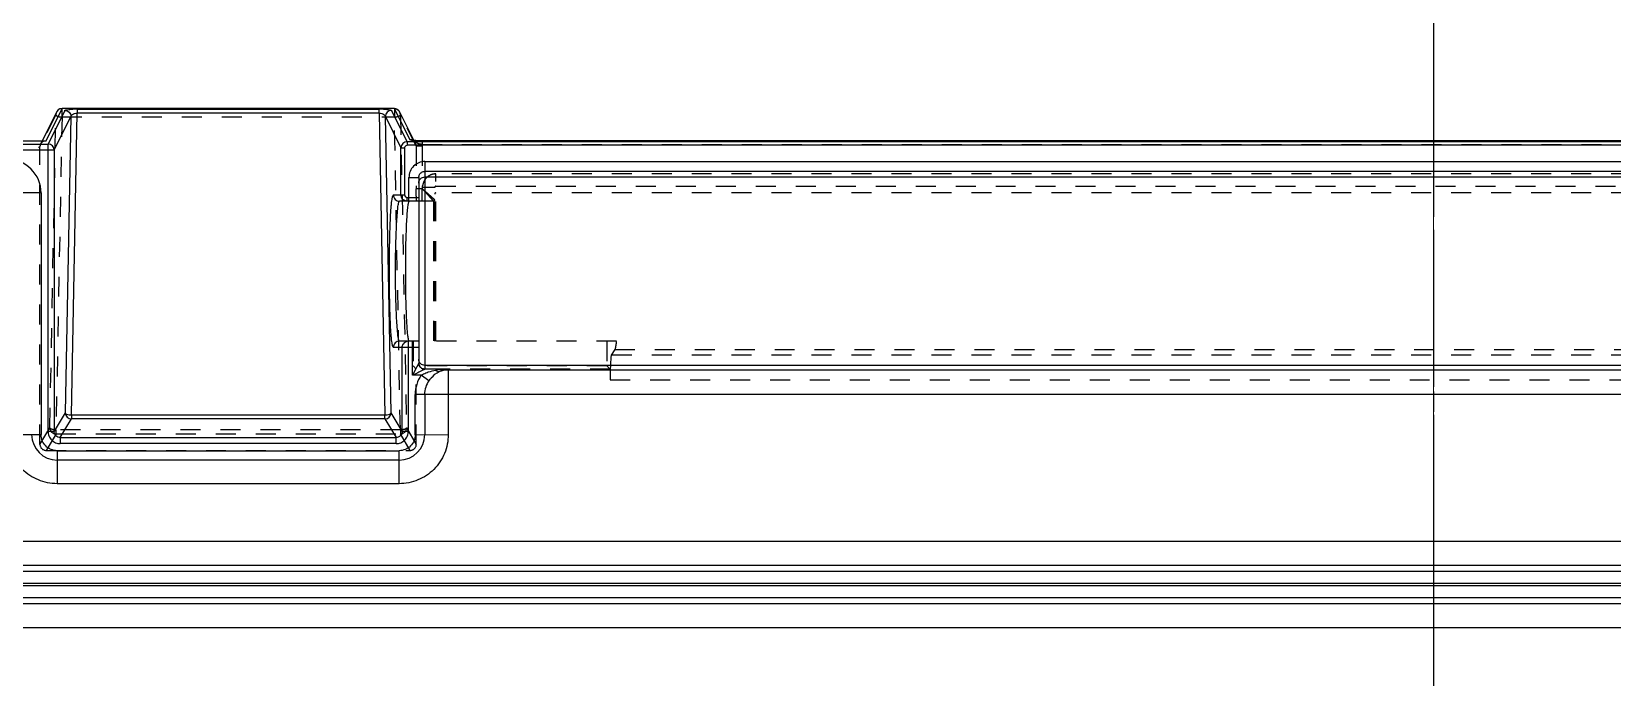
# Model space of a CAD drawing. Header units: millimetres. Extents: x 1572 to 4063, y -10865 to -3081.
# Drawn here: x 2501.2 to 2630.3, y -3644.3 to -3591.5 of the extents above; entities that cross this region are included whole.
import ezdxf

# ---------------------------------------------------------------- set-up
doc = ezdxf.new("R2010")
doc.units = ezdxf.units.MM
doc.header["$LTSCALE"] = 16.335
doc.linetypes.add('CENTER', pattern=[0.6, 0.375, -0.075, 0.075, -0.075])
doc.linetypes.add('HIDDEN', pattern=[0.2, 0.1, -0.1])
doc.layers.get('0').update_dxf_attribs({"linetype": 'CONTINUOUS'})
doc.layers.add('center', color=1, linetype='CENTER', lineweight=9)
doc.layers.add('moldbase', color=7, linetype='CONTINUOUS', lineweight=20)
doc.layers.add('DEFAULT_2', color=8, linetype='HIDDEN')

# ---------------------------------------------------------------- blocks, each defined once
blk = doc.blocks.new('256')
at = {"color": 7, "linetype": 'Continuous'}
for p, q in [((2524.11, -3169.8), (2800.49, -3169.8)), ((2800.49, -3171.8), (2524.11, -3171.8)), ((2524.11, -3172.26), (2800.49, -3172.26)), ((2800.49, -3173.26), (2524.11, -3173.26)), ((2524.11, -3173.43), (2800.49, -3173.43)), ((2800.49, -3174.43), (2524.11, -3174.43)), ((2524.11, -3174.9), (2800.49, -3174.9)), ((2800.49, -3176.9), (2524.11, -3176.9)), ((2746.82, -3181.59), (2774.77, -3181.59)), ((2746.82, -3181.59), (2746.82, -3184.29)), ((2774.77, -3184.29), (2774.77, -3181.59)), ((2746.82, -3183.52), (2774.77, -3183.52)), ((2774.77, -3184.29), (2746.82, -3184.29)), ((2747.07, -3184.87), (2774.51, -3184.87)), ((2747.07, -3184.87), (2747.07, -3185.37)), ((2774.51, -3185.37), (2747.07, -3185.37)), ((2747.98, -3186.89), (2747.07, -3185.37)), ((2774.51, -3185.37), (2773.6, -3186.89)), ((2774.51, -3185.37), (2774.51, -3184.87)), ((2745.5, -3185.6), (2742.81, -3185.61)), ((2742.81, -3190.9), (2742.81, -3185.61)), ((2744.73, -3188.9), (2744.73, -3185.6)), ((2745.5, -3185.6), (2745.5, -3188.9)), ((2746.57, -3185.88), (2746.07, -3185.88)), ((2746.07, -3193.25), (2746.07, -3185.88)), ((2746.57, -3185.88), (2747.48, -3187.39)), ((2746.57, -3185.88), (2746.57, -3192.74)), ((2774.11, -3187.39), (2775.01, -3185.88)), ((2775.51, -3185.88), (2775.01, -3185.88)), ((2775.01, -3208.87), (2775.01, -3185.88)), ((2775.51, -3185.88), (2775.51, -3209.37)), ((2778.78, -3185.61), (2776.08, -3185.61)), ((2776.08, -3205.39), (2776.08, -3185.61)), ((2747.48, -3187.39), (2747.94, -3211.62)), ((2747.98, -3186.89), (2773.6, -3186.89)), ((2747.98, -3186.89), (2747.98, -3187.22)), ((2773.6, -3187.22), (2747.98, -3187.22)), ((2748.45, -3211.9), (2747.98, -3187.22)), ((2773.6, -3187.22), (2773.13, -3211.9)), ((2773.6, -3187.22), (2773.6, -3186.89)), ((2773.64, -3211.62), (2774.11, -3187.39)), ((2579.1, -3188.9), (2745.5, -3188.9)), ((2744.38, -3190.01), (2745.01, -3190.46)), ((2745.01, -3190.46), (2745.72, -3190.46)), ((2745.37, -3191.15), (2745.72, -3190.46)), ((2745.72, -3190.46), (2745.72, -3193.25)), ((2579.89, -3191.27), (2744.71, -3191.27)), ((2742.81, -3190.9), (2581.8, -3190.9)), ((2742.81, -3190.9), (2742.84, -3190.96)), ((2742.84, -3190.96), (2744.72, -3190.96)), ((2744.71, -3207.95), (2744.71, -3190.96)), ((2745.21, -3206.63), (2745.21, -3191.47)), ((2745.22, -3191.46), (2745.25, -3191.39)), ((2745.25, -3191.39), (2745.37, -3191.15)), ((2745.21, -3192.74), (2747.29, -3192.74)), ((2745.21, -3193.25), (2746.79, -3193.25)), ((2745.31, -3204.7), (2746.79, -3204.7)), ((2746.02, -3204.7), (2746.02, -3206.63)), ((2746.17, -3204.7), (2746.17, -3205)), ((2746.17, -3205), (2745.21, -3205)), ((2747.29, -3205.21), (2746.37, -3205.21)), ((2746.37, -3209.07), (2746.37, -3205.21)), ((2746.67, -3205.21), (2746.67, -3209.07)), ((2776.08, -3205.39), (2778.78, -3205.39)), ((2744.71, -3206.68), (2579.89, -3206.68)), ((2579.89, -3207.14), (2744.71, -3207.14)), ((2746.02, -3206.63), (2745.21, -3206.63)), ((2744.71, -3207.95), (2579.89, -3207.95)), ((2578.44, -3209.27), (2746.17, -3209.27)), ((2746.17, -3209.57), (2578.44, -3209.57)), ((2579.66, -3209.64), (2744.95, -3209.64)), ((2744.95, -3209.64), (2745.14, -3209.64)), ((2744.95, -3209.64), (2744.95, -3209.64)), ((2745.14, -3209.64), (2745.46, -3209.66)), ((2745.46, -3209.66), (2745.69, -3209.69)), ((2745.61, -3209.68), (2746.76, -3211.99)), ((2745.69, -3209.69), (2745.85, -3209.72)), ((2745.84, -3209.72), (2745.85, -3209.72)), ((2745.85, -3209.72), (2745.95, -3209.73)), ((2747.21, -3212.26), (2745.95, -3209.73)), ((2746.17, -3209.57), (2746.17, -3209.27)), ((2746.17, -3209.57), (2747.44, -3212.12)), ((2746.67, -3209.07), (2746.37, -3209.07)), ((2747.94, -3211.62), (2746.67, -3209.07)), ((2775.01, -3208.87), (2773.64, -3211.62)), ((2774.15, -3212.12), (2775.51, -3209.37)), ((2775.69, -3209.62), (2774.37, -3212.26)), ((2774.82, -3211.99), (2776, -3209.62)), ((2775.01, -3208.87), (2779.44, -3208.87)), ((2779.44, -3209.37), (2775.51, -3209.37)), ((2775.69, -3209.62), (2779.56, -3209.62)), ((2775.69, -3209.62), (2775.74, -3209.62)), ((2747.21, -3212.26), (2747.21, -3212.27)), ((2747.21, -3212.27), (2774.37, -3212.27)), ((2748.45, -3211.9), (2773.13, -3211.9)), ((2748.45, -3211.9), (2748.45, -3212.23)), ((2773.13, -3212.23), (2748.45, -3212.23)), ((2773.13, -3212.23), (2773.13, -3211.9)), ((2774.37, -3212.27), (2774.37, -3212.26))]:
    blk.add_line(p, q, dxfattribs=at)
for centre, radius, start, end in [((2746.82, -3185.61), 2.09, 90.0328, 179.9665), ((2774.76, -3185.61), 2.09, 0.0328, 89.9665), ((2747.98, -3187.39), 0.502, 90.278, 179.6971), ((2773.6, -3187.39), 0.502, 0.3025, 89.722), ((2742.81, -3188.9), 1.93, 324.7283, 0), ((2742.81, -3188.9), 2.7, 324.7283, 0.0006), ((2744.67, -3191.48), 0.544, 22.5178, 28.5518), ((2746.07, -3192.74), 0.501, 270.0033, 326.8216), ((2746.17, -3205.21), 0.201, 0.0568, 90.0454), ((2746.17, -3205.21), 0.496, 0.0598, 9.0581), ((2778.78, -3205.39), 2.7, 179.9999, 271.6653), ((2745.28, -3212.58), 2.93, 78.5127, 80.9934), ((2745.95, -3209.23), 0.502, 258.0088, 269.6618), ((2745.33, -3212.29), 2.63, 76.4217, 78.4455), ((2746.17, -3209.06), 0.503, 270.159, 359.794), ((2775.51, -3208.87), 0.501, 180.37, 269.6722), ((2747.21, -3211.76), 0.499, 206.5699, 225.0602), ((2747.21, -3211.76), 0.505, 255.1509, 270.2766), ((2748.45, -3203.84), 8.39, 267.6047, 270.0019), ((2773.14, -3204.07), 8.16, 269.9626, 272.3785), ((2774.38, -3211.77), 0.496, 269.6258, 344.9727)]:
    blk.add_arc(centre, radius, start, end, dxfattribs=at)
for points, knots in [([(2742.81, -3185.61), (2742.81, -3185.08), (2743.01, -3184.03), (2743.91, -3182.69), (2745.24, -3181.8), (2746.3, -3181.59), (2746.82, -3181.59)], [0, 0, 0, 0, 0.250011, 0.499995, 0.749985, 1, 1, 1, 1]), ([(2774.77, -3181.59), (2775.29, -3181.59), (2776.34, -3181.8), (2777.68, -3182.69), (2778.57, -3184.03), (2778.78, -3185.08), (2778.78, -3185.61)], [0, 0, 0, 0, 0.250011, 0.499995, 0.749985, 1, 1, 1, 1]), ([(2745.5, -3185.6), (2745.5, -3185.27), (2745.78, -3184.57), (2746.48, -3184.29), (2746.82, -3184.29)], [0, 0, 0, 0, 0.499938, 1, 1, 1, 1]), ([(2747.07, -3184.87), (2746.94, -3184.87), (2746.68, -3184.92), (2746.35, -3185.15), (2746.12, -3185.48), (2746.07, -3185.75), (2746.07, -3185.88)], [0, 0, 0, 0, 0.249903, 0.499818, 0.749974, 1, 1, 1, 1]), ([(2746.57, -3185.88), (2746.57, -3185.75), (2746.68, -3185.48), (2746.95, -3185.37), (2747.07, -3185.37)], [0, 0, 0, 0, 0.500479, 1, 1, 1, 1]), ([(2775.51, -3185.88), (2775.51, -3185.75), (2775.46, -3185.48), (2775.24, -3185.15), (2774.91, -3184.92), (2774.64, -3184.87), (2774.51, -3184.87)], [0, 0, 0, 0, 0.250016, 0.500021, 0.75002, 1, 1, 1, 1]), ([(2774.51, -3185.37), (2774.64, -3185.37), (2774.91, -3185.48), (2775.01, -3185.75), (2775.01, -3185.88)], [0, 0, 0, 0, 0.498913, 1, 1, 1, 1]), ([(2774.77, -3184.29), (2775.1, -3184.29), (2775.8, -3184.57), (2776.08, -3185.27), (2776.08, -3185.61)], [0, 0, 0, 0, 0.499938, 1, 1, 1, 1]), ([(2747.81, -3187.23), (2747.73, -3187.24), (2747.61, -3187.26), (2747.49, -3187.34), (2747.48, -3187.39)], [0, 0, 0, 0, 0.638764, 1, 1, 1, 1]), ([(2774.11, -3187.39), (2774.1, -3187.34), (2773.97, -3187.26), (2773.86, -3187.24), (2773.78, -3187.23)], [0, 0, 0, 0, 0.361236, 1, 1, 1, 1]), ([(2744.38, -3190.01), (2744.32, -3190.09), (2744.09, -3190.39), (2743.79, -3190.64), (2743.54, -3190.76)], [0, 0, 0, 0, 0.27044, 1, 1, 1, 1]), ([(2743.84, -3190.86), (2744.04, -3190.82), (2744.31, -3190.75), (2744.57, -3190.66), (2744.63, -3190.63)], [0, 0, 0, 0, 0.747875, 1, 1, 1, 1]), ([(2744.72, -3190.96), (2744.78, -3190.93), (2745.11, -3190.76), (2745.44, -3190.59), (2745.72, -3190.46)], [0, 0, 0, 0, 0.175754, 1, 1, 1, 1]), ([(2742.84, -3190.96), (2742.9, -3190.95), (2743.14, -3190.92), (2743.38, -3190.84), (2743.54, -3190.76)], [0, 0, 0, 0, 0.242542, 1, 1, 1, 1]), ([(2743.54, -3190.76), (2743.57, -3190.75), (2743.67, -3190.75), (2743.77, -3190.81), (2743.84, -3190.86)], [0, 0, 0, 0, 0.209748, 1, 1, 1, 1]), ([(2745.21, -3191.47), (2745.21, -3191.34), (2745.11, -3191.07), (2744.84, -3190.96), (2744.71, -3190.96)], [0, 0, 0, 0, 0.499324, 1, 1, 1, 1]), ([(2744.71, -3191.27), (2744.84, -3191.27), (2745.11, -3191.37), (2745.21, -3191.64), (2745.21, -3191.77)], [0, 0, 0, 0, 0.500674, 1, 1, 1, 1]), ([(2744.72, -3190.96), (2744.8, -3190.96), (2744.93, -3191), (2745.08, -3191.1), (2745.13, -3191.18), (2745.15, -3191.22)], [0, 0, 0, 0, 0.485816, 0.743019, 1, 1, 1, 1]), ([(2745.18, -3191.27), (2745.18, -3191.28), (2745.21, -3191.34), (2745.22, -3191.41), (2745.22, -3191.46)], [0, 0, 0, 0, 0.261116, 1, 1, 1, 1]), ([(2745.98, -3193.25), (2745.99, -3193.25), (2746.01, -3193.26), (2746.04, -3193.33), (2746.05, -3193.39), (2746.06, -3193.44)], [0, 0, 0, 0, 0.107289, 0.29967, 1, 1, 1, 1]), ([(2746.79, -3193.25), (2746.92, -3193.25), (2747.18, -3193.14), (2747.29, -3192.87), (2747.29, -3192.74)], [0, 0, 0, 0, 0.499755, 1, 1, 1, 1]), ([(2746.79, -3193.25), (2746.8, -3193.25), (2746.83, -3193.29), (2746.86, -3193.37), (2746.89, -3193.51), (2746.92, -3193.7), (2746.94, -3193.94), (2746.98, -3194.35), (2747.02, -3194.97), (2747.06, -3195.83), (2747.09, -3196.81), (2747.11, -3197.87), (2747.12, -3198.97), (2747.11, -3200.08), (2747.09, -3201.14), (2747.06, -3202.12), (2747.02, -3202.98), (2746.98, -3203.6), (2746.94, -3204.01), (2746.92, -3204.25), (2746.89, -3204.44), (2746.86, -3204.58), (2746.83, -3204.66), (2746.8, -3204.7), (2746.79, -3204.7)], [0, 0, 0, 0, 0.003664, 0.011318, 0.023469, 0.040094, 0.061085, 0.086266, 0.148205, 0.223613, 0.309626, 0.402947, 0.500003, 0.597058, 0.690379, 0.776392, 0.851799, 0.913737, 0.938917, 0.959909, 0.976532, 0.988683, 0.996338, 1, 1, 1, 1]), ([(2747.29, -3192.74), (2747.3, -3192.74), (2747.33, -3192.79), (2747.36, -3192.88), (2747.39, -3193.03), (2747.42, -3193.24), (2747.45, -3193.5), (2747.49, -3193.95), (2747.53, -3194.62), (2747.57, -3195.56), (2747.59, -3196.62), (2747.61, -3197.77), (2747.62, -3198.97), (2747.61, -3200.18), (2747.59, -3201.33), (2747.57, -3202.39), (2747.53, -3203.33), (2747.49, -3204), (2747.45, -3204.45), (2747.42, -3204.71), (2747.39, -3204.92), (2747.36, -3205.07), (2747.33, -3205.16), (2747.3, -3205.21), (2747.29, -3205.21)], [0, 0, 0, 0, 0.003507, 0.011101, 0.023202, 0.03981, 0.060785, 0.085955, 0.147941, 0.2234, 0.309462, 0.402861, 0.499995, 0.597128, 0.690528, 0.776591, 0.852051, 0.914038, 0.939206, 0.960182, 0.976792, 0.988897, 0.996493, 1, 1, 1, 1]), ([(2746.06, -3193.44), (2746.08, -3193.55), (2746.12, -3193.8), (2746.18, -3194.48), (2746.23, -3195.61), (2746.28, -3197.2), (2746.28, -3198.36), (2746.28, -3198.97)], [0, 0, 0, 0, 0.057484, 0.139893, 0.370471, 0.667598, 1, 1, 1, 1]), ([(2746.28, -3198.97), (2746.28, -3199.33), (2746.28, -3200.02), (2746.27, -3201.03), (2746.24, -3201.97), (2746.21, -3202.81), (2746.17, -3203.52), (2746.13, -3204.01), (2746.09, -3204.32), (2746.07, -3204.48), (2746.04, -3204.6), (2746.02, -3204.66), (2746.01, -3204.68)], [0, 0, 0, 0, 0.185014, 0.363834, 0.52999, 0.677953, 0.802604, 0.899724, 0.936905, 0.966094, 0.987082, 1, 1, 1, 1]), ([(2747.29, -3205.21), (2747.29, -3205.08), (2747.18, -3204.81), (2746.92, -3204.7), (2746.79, -3204.7)], [0, 0, 0, 0, 0.500246, 1, 1, 1, 1]), ([(2745.21, -3206.18), (2745.21, -3206.31), (2745.11, -3206.58), (2744.84, -3206.68), (2744.71, -3206.68)], [0, 0, 0, 0, 0.499326, 1, 1, 1, 1]), ([(2744.71, -3207.95), (2744.88, -3207.95), (2745.23, -3207.88), (2745.66, -3207.58), (2745.95, -3207.15), (2746.02, -3206.8), (2746.02, -3206.63)], [0, 0, 0, 0, 0.2499, 0.499958, 0.7499, 1, 1, 1, 1]), ([(2745.21, -3206.63), (2745.21, -3206.72), (2745.17, -3206.89), (2745.05, -3207.02), (2744.98, -3207.07)], [0, 0, 0, 0, 0.501762, 1, 1, 1, 1]), ([(2744.95, -3209.64), (2745.03, -3209.64), (2745.29, -3209.64), (2745.55, -3209.66), (2745.74, -3209.69)], [0, 0, 0, 0, 0.30159, 1, 1, 1, 1]), ([(2746.37, -3209.07), (2746.37, -3209.12), (2746.32, -3209.22), (2746.22, -3209.27), (2746.17, -3209.27)], [0, 0, 0, 0, 0.50095, 1, 1, 1, 1]), ([(2747.21, -3212.27), (2747.15, -3212.27), (2747.01, -3212.24), (2746.9, -3212.16), (2746.86, -3212.12)], [0, 0, 0, 0, 0.499558, 1, 1, 1, 1]), ([(2747.44, -3212.12), (2747.57, -3212.12), (2747.83, -3212.01), (2747.94, -3211.74), (2747.94, -3211.62)], [0, 0, 0, 0, 0.500723, 1, 1, 1, 1]), ([(2748.1, -3212.22), (2748.01, -3212.22), (2747.85, -3212.21), (2747.65, -3212.18), (2747.52, -3212.16), (2747.46, -3212.14), (2747.44, -3212.12), (2747.44, -3212.12)], [0, 0, 0, 0, 0.395267, 0.701713, 0.903568, 0.963998, 1, 1, 1, 1]), ([(2748.45, -3211.9), (2748.38, -3211.9), (2748.25, -3211.88), (2748.06, -3211.8), (2747.95, -3211.69), (2747.94, -3211.62)], [0, 0, 0, 0, 0.354471, 0.635619, 1, 1, 1, 1]), ([(2773.64, -3211.62), (2773.64, -3211.69), (2773.53, -3211.8), (2773.34, -3211.88), (2773.21, -3211.9), (2773.13, -3211.9)], [0, 0, 0, 0, 0.364382, 0.645531, 1, 1, 1, 1]), ([(2774.05, -3212.16), (2773.97, -3212.18), (2773.78, -3212.2), (2773.59, -3212.22), (2773.48, -3212.22)], [0, 0, 0, 0, 0.403455, 1, 1, 1, 1]), ([(2774.15, -3212.12), (2774.02, -3212.12), (2773.75, -3212.01), (2773.64, -3211.74), (2773.64, -3211.62)], [0, 0, 0, 0, 0.500724, 1, 1, 1, 1]), ([(2774.15, -3212.12), (2774.14, -3212.13), (2774.1, -3212.15), (2774.07, -3212.15), (2774.05, -3212.16)], [0, 0, 0, 0, 0.346858, 1, 1, 1, 1])]:
    blk.add_open_spline(points, degree=3, knots=knots, dxfattribs=at)
for points in [[(2747.98, -3187.22), (2747.92, -3187.22), (2747.86, -3187.22), (2747.81, -3187.23)], [(2773.78, -3187.23), (2773.72, -3187.22), (2773.66, -3187.22), (2773.6, -3187.22)], [(2744.63, -3190.63), (2744.76, -3190.58), (2744.89, -3190.52), (2745.01, -3190.46)], [(2743.54, -3190.76), (2743.31, -3190.85), (2743.06, -3190.9), (2742.81, -3190.9)], [(2742.84, -3190.96), (2743.17, -3190.95), (2743.51, -3190.92), (2743.84, -3190.86)], [(2746.57, -3192.74), (2746.57, -3192.84), (2746.54, -3192.94), (2746.49, -3193.02)], [(2746.17, -3204.7), (2746.25, -3204.7), (2746.34, -3204.73), (2746.42, -3204.77)], [(2746.42, -3204.77), (2746.49, -3204.81), (2746.56, -3204.88), (2746.6, -3204.95)], [(2746.6, -3204.95), (2746.63, -3205.01), (2746.65, -3205.07), (2746.66, -3205.13)], [(2744.98, -3207.07), (2744.9, -3207.12), (2744.8, -3207.14), (2744.71, -3207.14)], [(2746.71, -3211.76), (2746.71, -3211.84), (2746.73, -3211.92), (2746.76, -3211.99)], [(2746.86, -3212.12), (2746.92, -3212.18), (2747, -3212.22), (2747.08, -3212.25)]]:
    blk.add_open_spline(points, degree=3, dxfattribs=at)
at = {"layer": 'DEFAULT_2', "color": 1, "linetype": 'CENTER', "ltscale": 1.349153}
blk.add_line((2662.3, -3212.27), (2662.3, -2994.27), dxfattribs=at)
at = {"layer": 'DEFAULT_2', "color": 8, "linetype": 'HIDDEN'}
for p, q in [((2746.22, -3186.16), (2745.42, -3184.81)), ((2745.42, -3184.81), (2745.42, -3190.97)), ((2775.67, -3184.31), (2745.92, -3184.31)), ((2745.92, -3184.31), (2746.72, -3185.66)), ((2774.86, -3185.66), (2775.67, -3184.31)), ((2776.17, -3184.81), (2775.36, -3186.16)), ((2776.17, -3184.81), (2776.17, -3209.12)), ((2746.71, -3211.76), (2746.22, -3186.16)), ((2774.86, -3185.66), (2746.72, -3185.66)), ((2746.72, -3185.99), (2746.72, -3185.66)), ((2746.72, -3185.99), (2774.86, -3185.99)), ((2746.72, -3185.99), (2747.21, -3211.59)), ((2774.37, -3211.59), (2774.86, -3185.99)), ((2774.86, -3185.66), (2774.86, -3185.99)), ((2775.36, -3186.16), (2774.87, -3211.76)), ((2729.58, -3190.1), (2580.8, -3190.1)), ((2729.58, -3190.97), (2729.58, -3190.1)), ((2729.58, -3190.97), (2745.42, -3190.97)), ((2729.84, -3191.24), (2729.58, -3190.97)), ((2729.84, -3191.24), (2745.68, -3191.24)), ((2729.84, -3193.25), (2729.84, -3191.24)), ((2745.68, -3191.24), (2745.42, -3190.97)), ((2745.68, -3193.25), (2745.68, -3191.24)), ((2580.8, -3192.1), (2729.48, -3192.1)), ((2729.2, -3192.57), (2580.8, -3192.57)), ((2729.07, -3193.25), (2745.21, -3193.25)), ((2729.2, -3192.57), (2729.48, -3192.1)), ((2743.81, -3193.25), (2743.81, -3206.93)), ((2743.91, -3193.25), (2743.91, -3205.82)), ((2744.01, -3204.7), (2744.01, -3193.25)), ((2744.01, -3204.7), (2745.31, -3204.7)), ((2744.94, -3204.7), (2744.94, -3205.73)), ((2580.8, -3205.38), (2743.81, -3205.38)), ((2743.81, -3205.93), (2580.8, -3205.93)), ((2743.91, -3205.82), (2744.92, -3205.82)), ((2744.92, -3205.71), (2745.44, -3205.71)), ((2744.93, -3209.22), (2744.93, -3205.77)), ((2745.44, -3209.22), (2745.44, -3205.71)), ((2580.8, -3206.93), (2743.81, -3206.93)), ((2744.95, -3209.34), (2579.66, -3209.34)), ((2745.44, -3209.22), (2744.94, -3209.22)), ((2744.95, -3209.64), (2744.95, -3209.34)), ((2745.44, -3209.22), (2746.71, -3211.76)), ((2745.5, -3209.45), (2745.61, -3209.68)), ((2774.87, -3211.76), (2776.17, -3209.17)), ((2776, -3209.62), (2776.12, -3209.39)), ((2779.56, -3209.12), (2776.17, -3209.12)), ((2774.37, -3211.59), (2747.21, -3211.59)), ((2747.21, -3212.27), (2747.21, -3211.59)), ((2774.37, -3211.59), (2774.37, -3212.27))]:
    blk.add_line(p, q, dxfattribs=at)
blk.add_lwpolyline([(2745.84, -3209.72), (2745.79, -3209.7), (2745.58, -3209.56), (2745.49, -3209.44)], dxfattribs=at)
for centre, radius, start, end in [((2746.72, -3186.16), 0.502, 90.278, 179.6975), ((2774.86, -3186.16), 0.502, 0.3025, 89.7217), ((2744.01, -3204.8), 0.101, 90, 180), ((2774.37, -3211.77), 0.5, 344.9727, 0.2759)]:
    blk.add_arc(centre, radius, start, end, dxfattribs=at)
for centre, major_axis, ratio, start_param, end_param in [((2745.92, -3184.82), (-0.26, 0.433), 0.99484, -0.537423, 1.028812), ((2775.67, -3184.82), (0.26, 0.433), 0.99484, -1.028812, 0.537423), ((2729.47, -3190.1), (0, 2.01), 0.052408, -3.054326, -1.570796), ((2776.2, -3209.12), (0, 0.502), 0.052408, -4.712389, -4.61314)]:
    blk.add_ellipse(centre, major_axis=major_axis, ratio=ratio, start_param=start_param, end_param=end_param, dxfattribs=at)
for points, knots in [([(2746.22, -3186.16), (2746.23, -3186.11), (2746.36, -3186.03), (2746.47, -3186.01), (2746.55, -3186)], [0, 0, 0, 0, 0.361367, 1, 1, 1, 1]), ([(2774.86, -3185.99), (2774.98, -3185.99), (2775.14, -3186.01), (2775.31, -3186.08), (2775.36, -3186.13), (2775.36, -3186.16)], [0, 0, 0, 0, 0.635232, 0.858377, 1, 1, 1, 1]), ([(2729.07, -3193.25), (2729.08, -3193.16), (2729.1, -3193.01), (2729.13, -3192.81), (2729.16, -3192.67), (2729.18, -3192.59), (2729.2, -3192.57)], [0, 0, 0, 0, 0.369934, 0.660887, 0.870862, 1, 1, 1, 1]), ([(2743.91, -3204.8), (2743.91, -3204.81), (2743.92, -3204.82), (2743.94, -3204.83), (2743.97, -3204.86), (2744.01, -3204.9), (2744.07, -3204.94), (2744.15, -3205.02), (2744.27, -3205.13), (2744.42, -3205.26), (2744.64, -3205.46), (2744.81, -3205.61), (2744.92, -3205.71)], [0, 0, 0, 0, 0.007751, 0.027686, 0.059062, 0.101056, 0.152446, 0.211664, 0.347375, 0.498987, 0.661185, 1, 1, 1, 1]), ([(2744.94, -3205.73), (2744.88, -3205.67), (2744.78, -3205.56), (2744.62, -3205.39), (2744.48, -3205.22), (2744.34, -3205.07), (2744.23, -3204.95), (2744.15, -3204.86), (2744.11, -3204.81), (2744.07, -3204.77), (2744.04, -3204.74), (2744.02, -3204.72), (2744.02, -3204.71), (2744.01, -3204.7), (2744.01, -3204.7)], [0, 0, 0, 0, 0.169944, 0.33785, 0.500011, 0.651711, 0.787359, 0.846699, 0.898417, 0.940987, 0.972961, 0.984572, 0.993054, 1, 1, 1, 1]), ([(2745.37, -3204.7), (2745.37, -3204.7), (2745.37, -3204.71), (2745.38, -3204.74), (2745.39, -3204.8), (2745.4, -3204.9), (2745.41, -3205.03), (2745.42, -3205.18), (2745.43, -3205.41), (2745.44, -3205.59), (2745.44, -3205.71)], [0, 0, 0, 0, 0.008208, 0.025991, 0.090997, 0.19147, 0.321203, 0.473141, 0.640551, 1, 1, 1, 1]), ([(2746.01, -3204.68), (2746.01, -3204.69), (2746, -3204.7), (2745.99, -3204.7), (2745.98, -3204.7)], [0, 0, 0, 0, 0.329179, 1, 1, 1, 1]), ([(2743.81, -3205.38), (2743.83, -3205.38), (2743.89, -3205.36), (2743.91, -3205.31), (2743.91, -3205.28)], [0, 0, 0, 0, 0.500674, 1, 1, 1, 1]), ([(2743.81, -3206.93), (2743.96, -3206.93), (2744.26, -3206.87), (2744.63, -3206.61), (2744.87, -3206.22), (2744.92, -3205.92), (2744.93, -3205.77)], [0, 0, 0, 0, 0.249928, 0.500004, 0.7497, 1, 1, 1, 1]), ([(2743.81, -3205.93), (2743.84, -3205.93), (2743.89, -3205.9), (2743.91, -3205.85), (2743.91, -3205.82)], [0, 0, 0, 0, 0.53489, 1, 1, 1, 1]), ([(2744.95, -3209.34), (2744.94, -3209.32), (2744.94, -3209.29), (2744.94, -3209.25), (2744.93, -3209.23), (2744.93, -3209.22)], [0, 0, 0, 0, 0.500047, 0.750109, 1, 1, 1, 1]), ([(2744.95, -3209.34), (2745.02, -3209.35), (2745.16, -3209.36), (2745.38, -3209.45), (2745.57, -3209.61), (2745.74, -3209.7), (2745.84, -3209.72)], [0, 0, 0, 0, 0.225214, 0.440381, 0.689427, 1, 1, 1, 1]), ([(2745.5, -3209.45), (2745.53, -3209.52), (2745.63, -3209.64), (2745.77, -3209.71), (2745.85, -3209.72)], [0, 0, 0, 0, 0.500826, 1, 1, 1, 1]), ([(2775.74, -3209.62), (2775.81, -3209.62), (2775.97, -3209.58), (2776.08, -3209.46), (2776.12, -3209.39)], [0, 0, 0, 0, 0.470106, 1, 1, 1, 1]), ([(2776.12, -3209.39), (2776.13, -3209.37), (2776.16, -3209.3), (2776.17, -3209.22), (2776.17, -3209.17)], [0, 0, 0, 0, 0.237108, 1, 1, 1, 1]), ([(2746.76, -3211.69), (2746.75, -3211.7), (2746.73, -3211.72), (2746.71, -3211.74), (2746.71, -3211.76)], [0, 0, 0, 0, 0.302419, 1, 1, 1, 1]), ([(2747.21, -3211.59), (2747.12, -3211.59), (2746.97, -3211.61), (2746.82, -3211.66), (2746.76, -3211.69)], [0, 0, 0, 0, 0.572469, 1, 1, 1, 1]), ([(2774.87, -3211.76), (2774.87, -3211.74), (2774.82, -3211.68), (2774.65, -3211.61), (2774.49, -3211.59), (2774.37, -3211.59)], [0, 0, 0, 0, 0.141943, 0.3654, 1, 1, 1, 1])]:
    blk.add_open_spline(points, degree=3, knots=knots, dxfattribs=at)
for points in [[(2746.55, -3186), (2746.61, -3185.99), (2746.67, -3185.99), (2746.72, -3185.99)], [(2744.92, -3205.71), (2744.92, -3205.74), (2744.92, -3205.78), (2744.92, -3205.81)], [(2745.44, -3209.22), (2745.44, -3209.29), (2745.46, -3209.37), (2745.49, -3209.44)]]:
    blk.add_open_spline(points, degree=3, dxfattribs=at)

msp = doc.modelspace()

# ---------------------------------------------------------------- linework, layer by layer
at = {"color": 1, "linetype": 'CENTER', "ltscale": 1.888726}
msp.add_line((2615.706, -3571.97), (2615.706, -3845.162), dxfattribs=at)
at = {"layer": 'center', "color": 1, "linetype": 'CENTER', "ltscale": 2.363514}
msp.add_line((2615.706, -3913.566), (2615.706, -3533.566), dxfattribs=at)
at = {"layer": 'moldbase', "color": 1, "linetype": 'CENTER', "ltscale": 2.4}
msp.add_line((2615.706, -3453.566), (2615.706, -4053.566), dxfattribs=at)

# ---------------------------------------------------------------- block references
at = {"rotation": 180}
msp.add_blockref('256', (5278.008, -6810.089), dxfattribs=at)

doc.saveas('drawing.dxf')
